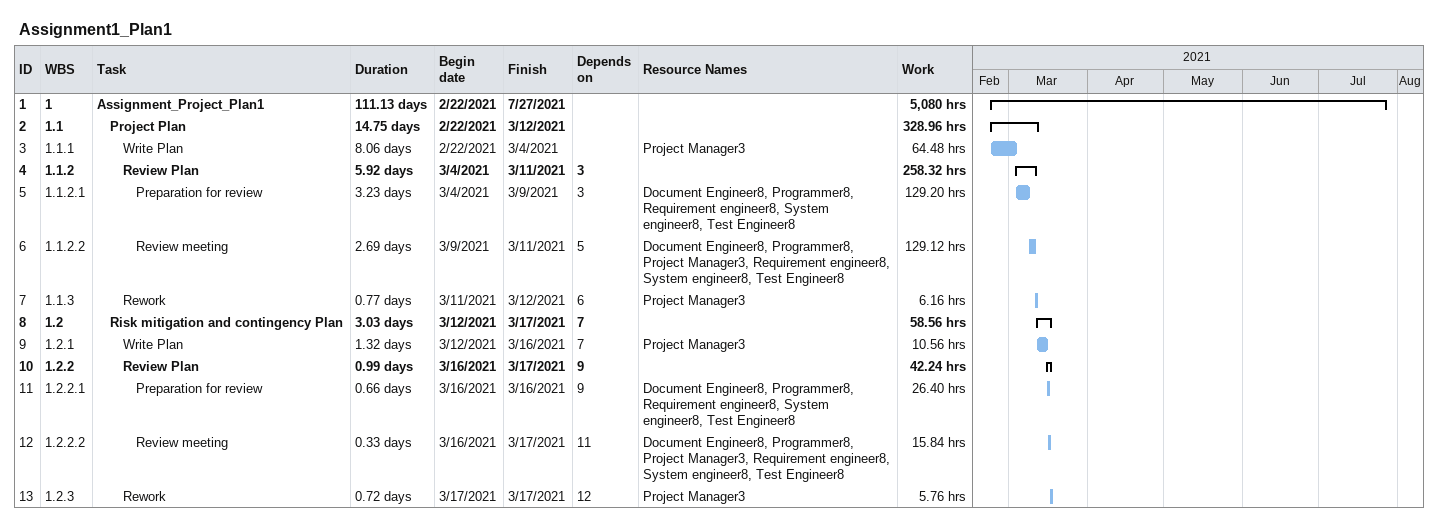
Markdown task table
Assignment1_Plan1

| ID | WBS | Task | Duration | Start | Finish | Predecessors | Resources | Work (h) |
|---|---|---|---|---|---|---|---|---|
| 1 | 1 | **Assignment_Project_Plan1** | 111.13d | 2021-02-22 | 2021-07-27 |  |  | 5080 |
| 2 | 1.1 | **Project Plan** | 14.75d | 2021-02-22 | 2021-03-12 |  |  | 328.96 |
| 3 | 1.1.1 | Write Plan | 8.06d | 2021-02-22 | 2021-03-04 |  | Project Manager3 | 64.48 |
| 4 | 1.1.2 | **Review Plan** | 5.92d | 2021-03-04 | 2021-03-11 | 3 |  | 258.32 |
| 5 | 1.1.2.1 | Preparation for review | 3.23d | 2021-03-04 | 2021-03-09 | 3 | Document Engineer8, Programmer8, Requirement engineer8, System engineer8, Test Engineer8 | 129.20 |
| 6 | 1.1.2.2 | Review meeting | 2.69d | 2021-03-09 | 2021-03-11 | 5 | Document Engineer8, Programmer8, Project Manager3, Requirement engineer8, System engineer8, Test Engineer8 | 129.12 |
| 7 | 1.1.3 | Rework | 0.77d | 2021-03-11 | 2021-03-12 | 6 | Project Manager3 | 6.16 |
| 8 | 1.2 | **Risk mitigation and contingency Plan** | 3.03d | 2021-03-12 | 2021-03-17 | 7 |  | 58.56 |
| 9 | 1.2.1 | Write Plan | 1.32d | 2021-03-12 | 2021-03-16 | 7 | Project Manager3 | 10.56 |
| 10 | 1.2.2 | **Review Plan** | 0.99d | 2021-03-16 | 2021-03-17 | 9 |  | 42.24 |
| 11 | 1.2.2.1 | Preparation for review | 0.66d | 2021-03-16 | 2021-03-16 | 9 | Document Engineer8, Programmer8, Requirement engineer8, System engineer8, Test Engineer8 | 26.40 |
| 12 | 1.2.2.2 | Review meeting | 0.33d | 2021-03-16 | 2021-03-17 | 11 | Document Engineer8, Programmer8, Project Manager3, Requirement engineer8, System engineer8, Test Engineer8 | 15.84 |
| 13 | 1.2.3 | Rework | 0.72d | 2021-03-17 | 2021-03-17 | 12 | Project Manager3 | 5.76 |
